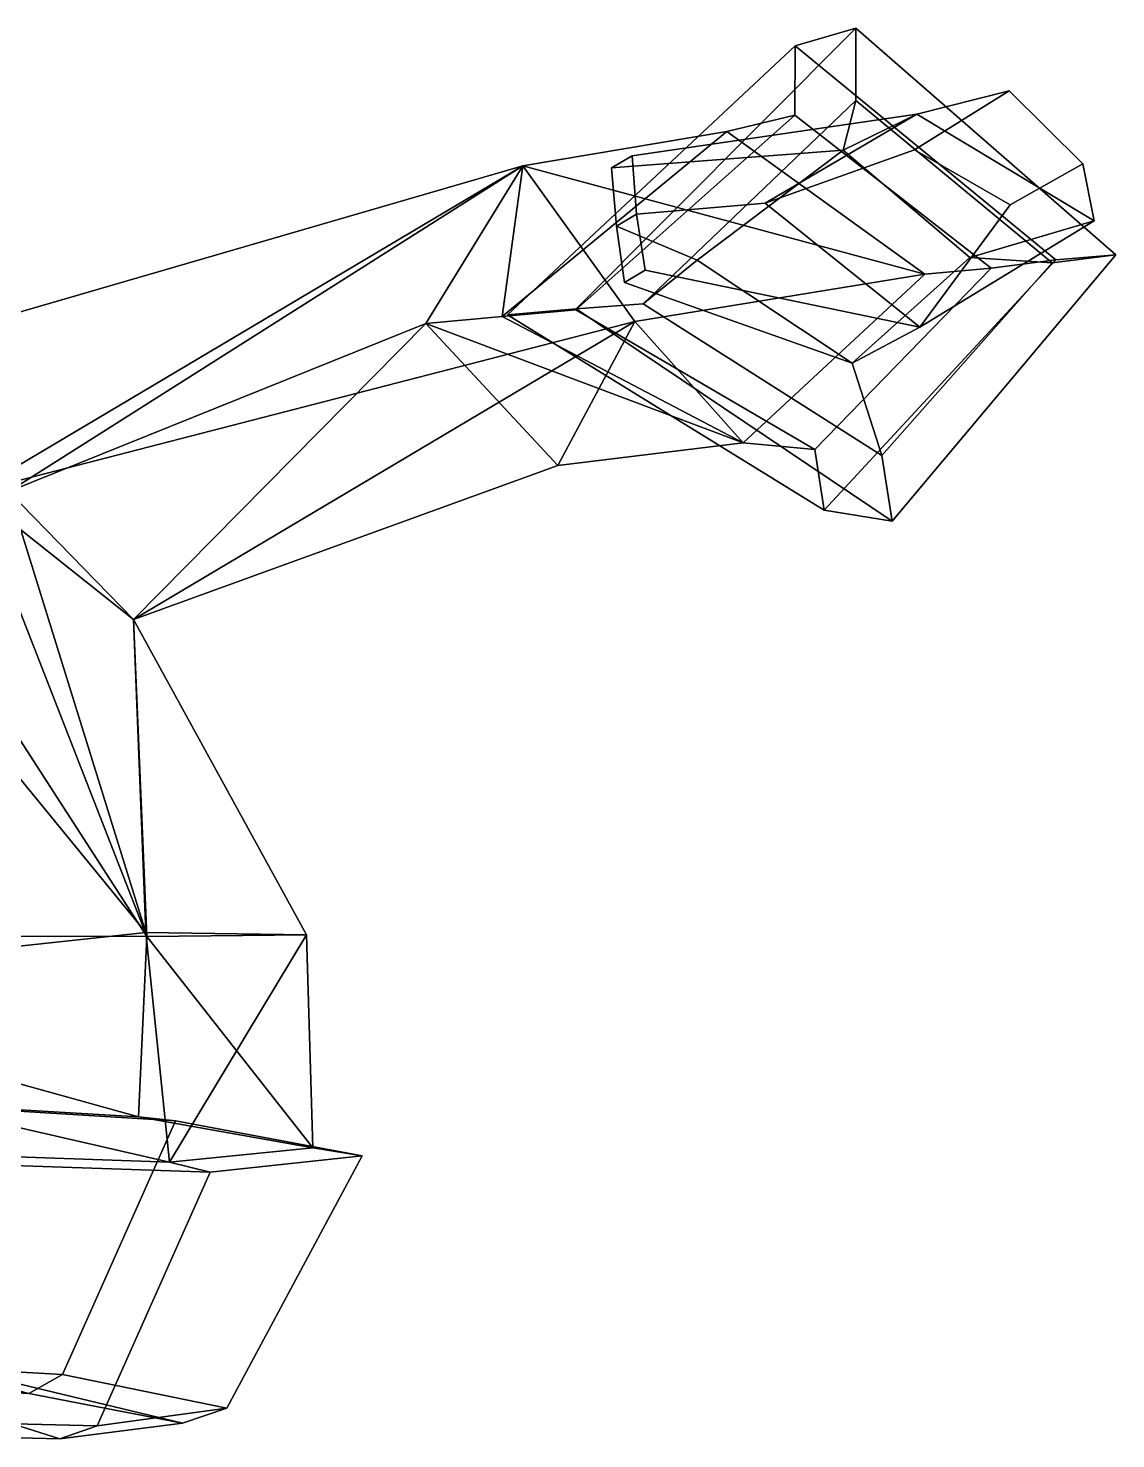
# Model space of a CAD drawing. Extents: x -218 to 283, y -153 to 344.
# Drawn here: x 93.4 to 282.8, y -82.3 to 163.2 of the extents above; entities that cross this region are included whole.
import ezdxf

# ---------------------------------------------------------------- set-up
doc = ezdxf.new("R2010")
doc.units = 0

msp = doc.modelspace()

# ---------------------------------------------------------------- linework, layer by layer
for points in [[(176.839249, 113.317947, 79.464508), (188.804565, 114.354828, 111.726448), (237.491913, 163.213898, 92.174789), (226.948105, 160.12085, 60.386082)], [(188.804565, 114.354828, 111.726448), (200.497375, 115.251999, 107.700485), (237.525604, 150.602676, 92.699226), (237.491913, 163.213898, 92.174789)], [(282.78714, 123.759048, 79.274094), (272.357391, 122.875793, 46.481922), (226.948105, 160.12085, 60.386082), (237.491913, 163.213898, 92.174789)], [(282.78714, 123.759048, 79.274094), (237.491913, 163.213898, 92.174789), (237.525604, 150.602676, 92.699226), (271.696289, 122.376396, 83.115364)], [(176.839249, 113.317947, 79.464508), (226.948105, 160.12085, 60.386082), (226.901047, 148.076248, 60.913952), (188.741974, 114.194016, 75.367859)], [(272.357391, 122.875793, 46.481922), (261.104187, 121.434807, 50.381054), (226.901047, 148.076248, 60.913952), (226.948105, 160.12085, 60.386082)], [(247.716095, 142.062759, 182.627243), (264.245331, 152.337692, 174.476501), (248.13765, 148.234238, 106.703926), (221.736465, 132.786453, 134.848679)], [(264.414032, 132.484909, 181.010391), (277.056824, 139.595184, 162.700409), (264.245331, 152.337692, 174.476501), (247.716095, 142.062759, 182.627243)], [(277.056824, 139.595184, 162.700409), (279.016083, 129.673294, 102.923584), (248.13765, 148.234238, 106.703926), (264.245331, 152.337692, 174.476501)], [(209.871414, 122.860092, 89.108406), (235.331802, 141.978806, 76.320564), (237.525604, 150.602676, 92.699226), (200.497375, 115.251999, 107.700485)], [(257.39325, 123.323135, 75.091751), (271.696289, 122.376396, 83.115364), (237.525604, 150.602676, 92.699226), (235.331802, 141.978806, 76.320564)], [(215.030121, 145.253357, 25.399702), (175.921753, 113.040138, 40.106445), (188.741974, 114.194016, 75.367859), (226.901047, 148.076248, 60.913952)], [(198.592255, 141.016998, 139.539169), (248.13765, 148.234238, 106.703926), (235.331802, 141.978806, 76.320564), (194.994888, 138.899033, 127.179413)], [(199.336395, 130.862244, 142.292221), (221.736465, 132.786453, 134.848679), (248.13765, 148.234238, 106.703926), (198.592255, 141.016998, 139.539169)], [(261.104187, 121.434807, 50.381054), (249.552628, 120.407883, 14.681566), (215.030121, 145.253357, 25.399702), (226.901047, 148.076248, 60.913952)], [(279.016083, 129.673294, 102.923584), (257.39325, 123.323135, 75.091751), (235.331802, 141.978806, 76.320564), (248.13765, 148.234238, 106.703926)], [(175.921753, 113.040138, 40.106445), (215.030121, 145.253357, 25.399702), (179.535431, 139.24704, -15.914165)], [(249.552628, 120.407883, 14.681566), (179.535431, 139.24704, -15.914165), (215.030121, 145.253357, 25.399702)], [(195.85498, 128.742401, 129.878952), (194.994888, 138.899033, 127.179413), (235.331802, 141.978806, 76.320564), (209.871414, 122.860092, 89.108406)], [(199.336395, 130.862244, 142.292221), (198.592255, 141.016998, 139.539169), (194.994888, 138.899033, 127.179413), (195.85498, 128.742401, 129.878952)], [(264.414032, 132.484909, 181.010391), (247.716095, 142.062759, 182.627243), (221.736465, 132.786453, 134.848679), (248.633911, 111.189018, 117.174599)], [(90.008659, 82.574837, 42.136333), (179.535431, 139.24704, -15.914165), (63.85833, 105.66674, -7.915538)], [(83.823982, 82.458359, -38.336887), (63.85833, 105.66674, -7.915538), (179.535431, 139.24704, -15.914165)], [(83.823982, 82.458359, -38.336887), (179.535431, 139.24704, -15.914165), (199.034851, 112.182755, -43.396046)], [(90.008659, 82.574837, 42.136333), (162.665649, 111.812256, 26.580475), (179.535431, 139.24704, -15.914165)], [(175.921753, 113.040138, 40.106445), (179.535431, 139.24704, -15.914165), (162.665649, 111.812256, 26.580475)], [(249.552628, 120.407883, 14.681566), (199.034851, 112.182755, -43.396046), (179.535431, 139.24704, -15.914165)], [(264.414032, 132.484909, 181.010391), (248.633911, 111.189018, 117.174599), (279.016083, 129.673294, 102.923584), (277.056824, 139.595184, 162.700409)], [(200.812866, 121.072372, 144.784225), (248.633911, 111.189018, 117.174599), (221.736465, 132.786453, 134.848679), (199.336395, 130.862244, 142.292221)], [(200.812866, 121.072372, 144.784225), (199.336395, 130.862244, 142.292221), (195.85498, 128.742401, 129.878952), (197.215622, 118.948021, 132.383316)], [(197.215622, 118.948021, 132.383316), (195.85498, 128.742401, 129.878952), (209.871414, 122.860092, 89.108406), (236.900925, 104.925262, 86.370163)], [(248.633911, 111.189018, 117.174599), (236.900925, 104.925262, 86.370163), (257.39325, 123.323135, 75.091751), (279.016083, 129.673294, 102.923584)], [(236.900925, 104.925262, 86.370163), (209.871414, 122.860092, 89.108406), (200.497375, 115.251999, 107.700485), (242.063339, 88.852028, 95.632965)], [(232.012054, 79.290253, 62.09375), (230.352325, 89.905518, 62.208729), (261.104187, 121.434807, 50.381054), (272.357391, 122.875793, 46.481922)], [(232.012054, 79.290253, 62.09375), (272.357391, 122.875793, 46.481922), (282.78714, 123.759048, 79.274094), (243.840683, 77.384804, 95.514076)], [(236.900925, 104.925262, 86.370163), (242.063339, 88.852028, 95.632965), (271.696289, 122.376396, 83.115364), (257.39325, 123.323135, 75.091751)], [(243.840683, 77.384804, 95.514076), (282.78714, 123.759048, 79.274094), (271.696289, 122.376396, 83.115364), (242.063339, 88.852028, 95.632965)], [(200.812866, 121.072372, 144.784225), (197.215622, 118.948021, 132.383316), (236.900925, 104.925262, 86.370163), (248.633911, 111.189018, 117.174599)], [(217.91774, 91.024139, 26.719217), (199.034851, 112.182755, -43.396046), (249.552628, 120.407883, 14.681566)], [(217.91774, 91.024139, 26.719217), (249.552628, 120.407883, 14.681566), (261.104187, 121.434807, 50.381054), (230.352325, 89.905518, 62.208729)], [(217.91774, 91.024139, 26.719217), (175.921753, 113.040138, 40.106445), (162.665649, 111.812256, 26.580475)], [(175.921753, 113.040138, 40.106445), (217.91774, 91.024139, 26.719217), (230.352325, 89.905518, 62.208729), (188.741974, 114.194016, 75.367859)], [(232.012054, 79.290253, 62.09375), (243.840683, 77.384804, 95.514076), (188.804565, 114.354828, 111.726448), (176.839249, 113.317947, 79.464508)], [(232.012054, 79.290253, 62.09375), (176.839249, 113.317947, 79.464508), (188.741974, 114.194016, 75.367859), (230.352325, 89.905518, 62.208729)], [(243.840683, 77.384804, 95.514076), (242.063339, 88.852028, 95.632965), (200.497375, 115.251999, 107.700485), (188.804565, 114.354828, 111.726448)], [(111.73587, 60.310226, 0.039079), (83.823982, 82.458359, -38.336887), (199.034851, 112.182755, -43.396046)], [(111.73587, 60.310226, 0.039079), (162.665649, 111.812256, 26.580475), (90.008659, 82.574837, 42.136333)], [(185.625183, 87.099251, -8.411387), (111.73587, 60.310226, 0.039079), (199.034851, 112.182755, -43.396046)], [(185.625183, 87.099251, -8.411387), (162.665649, 111.812256, 26.580475), (111.73587, 60.310226, 0.039079)], [(217.91774, 91.024139, 26.719217), (162.665649, 111.812256, 26.580475), (185.625183, 87.099251, -8.411387)], [(217.91774, 91.024139, 26.719217), (185.625183, 87.099251, -8.411387), (199.034851, 112.182755, -43.396046)], [(114.074211, 5.113182, -71.351921), (-1.580431, 5.389194, -107.901314), (58.261864, 91.455887, -50.406715)], [(114.074211, 5.113182, -71.351921), (58.261864, 91.455887, -50.406715), (83.823982, 82.458359, -38.336887)], [(113.883736, 5.80435, 92.266846), (90.008659, 82.574837, 42.136333), (57.811657, 74.2575, 52.024929)], [(114.074211, 5.113182, -71.351921), (83.823982, 82.458359, -38.336887), (111.73587, 60.310226, 0.039079)], [(113.883736, 5.80435, 92.266846), (111.73587, 60.310226, 0.039079), (90.008659, 82.574837, 42.136333)], [(-1.885742, -6.67323, 126.527916), (113.883736, 5.80435, 92.266846), (57.811657, 74.2575, 52.024929)], [(113.883736, 5.80435, 92.266846), (141.879471, 5.38444, 1.333947), (111.73587, 60.310226, 0.039079)], [(141.879471, 5.38444, 1.333947), (114.074211, 5.113182, -71.351921), (111.73587, 60.310226, 0.039079)], [(112.625572, -26.294346, -84.996117), (-2.690639, -19.481796, -114.001808), (-1.580431, 5.389194, -107.901314)], [(117.984001, -34.203476, 80.093613), (113.883736, 5.80435, 92.266846), (-1.885742, -6.67323, 126.527916)], [(112.625572, -26.294346, -84.996117), (-1.580431, 5.389194, -107.901314), (114.074211, 5.113182, -71.351921)], [(142.971909, -31.668623, -0.981472), (112.625572, -26.294346, -84.996117), (114.074211, 5.113182, -71.351921)], [(117.984001, -34.203476, 80.093613), (141.879471, 5.38444, 1.333947), (113.883736, 5.80435, 92.266846)], [(142.971909, -31.668623, -0.981472), (114.074211, 5.113182, -71.351921), (141.879471, 5.38444, 1.333947)], [(117.984001, -34.203476, 80.093613), (142.971909, -31.668623, -0.981472), (141.879471, 5.38444, 1.333947)], [(117.984001, -34.203476, 80.093613), (-1.885742, -6.67323, 126.527916), (4.593525, -30.256281, 115.439873)], [(99.340942, -71.14373, -94.244934), (-6.886619, -65.171455, -127.677063), (-3.464731, -19.456219, -130.626144), (119.050255, -27.002491, -97.594429)], [(119.050255, -27.002491, -97.594429), (-3.464731, -19.456219, -130.626144), (-2.690639, -19.481796, -114.001808), (112.625572, -26.294346, -84.996117)], [(127.993271, -77.015617, 2.298563), (99.340942, -71.14373, -94.244934), (119.050255, -27.002491, -97.594429), (151.526978, -33.056324, -1.156414)], [(119.050255, -27.002491, -97.594429), (112.625572, -26.294346, -84.996117), (142.971909, -31.668623, -0.981472), (151.526978, -33.056324, -1.156414)], [(1.529858, -77.594322, 131.629395), (105.395958, -80.081039, 92.306458), (125.105278, -35.9398, 88.95697), (4.94749, -31.873308, 128.679199)], [(4.94749, -31.873308, 128.679199), (125.105278, -35.9398, 88.95697), (117.984001, -34.203476, 80.093613), (4.593525, -30.256281, 115.439873)], [(151.526978, -33.056324, -1.156414), (142.971909, -31.668623, -0.981472), (117.984001, -34.203476, 80.093613), (125.105278, -35.9398, 88.95697)], [(125.105278, -35.9398, 88.95697), (105.395958, -80.081039, 92.306458), (127.993271, -77.015617, 2.298563), (151.526978, -33.056324, -1.156414)], [(99.340942, -71.14373, -94.244934), (93.521957, -74.419861, -81.417152), (-6.569529, -68.959702, -110.828117), (-6.886619, -65.171455, -127.677063)], [(93.521957, -74.419861, -81.417152), (70.41404, -68.440018, -62.997032), (-5.405064, -64.293434, -88.566261), (-6.569529, -68.959702, -110.828117)], [(120.268982, -79.622902, 2.696786), (90.542282, -72.48793, 3.160692), (70.41404, -68.440018, -62.997032), (93.521957, -74.419861, -81.417152)], [(127.993271, -77.015617, 2.298563), (120.268982, -79.622902, 2.696786), (93.521957, -74.419861, -81.417152), (99.340942, -71.14373, -94.244934)], [(0.878682, -79.953392, 118.646622), (0.575245, -73.120468, 95.683342), (74.64817, -74.689667, 67.453888), (98.880386, -82.328987, 83.672592)], [(98.880386, -82.328987, 83.672592), (74.64817, -74.689667, 67.453888), (90.542282, -72.48793, 3.160692), (120.268982, -79.622902, 2.696786)], [(1.529858, -77.594322, 131.629395), (0.878682, -79.953392, 118.646622), (98.880386, -82.328987, 83.672592), (105.395958, -80.081039, 92.306458)], [(105.395958, -80.081039, 92.306458), (98.880386, -82.328987, 83.672592), (120.268982, -79.622902, 2.696786), (127.993271, -77.015617, 2.298563)]]:
    msp.add_3dface(points)

doc.saveas('drawing.dxf')
